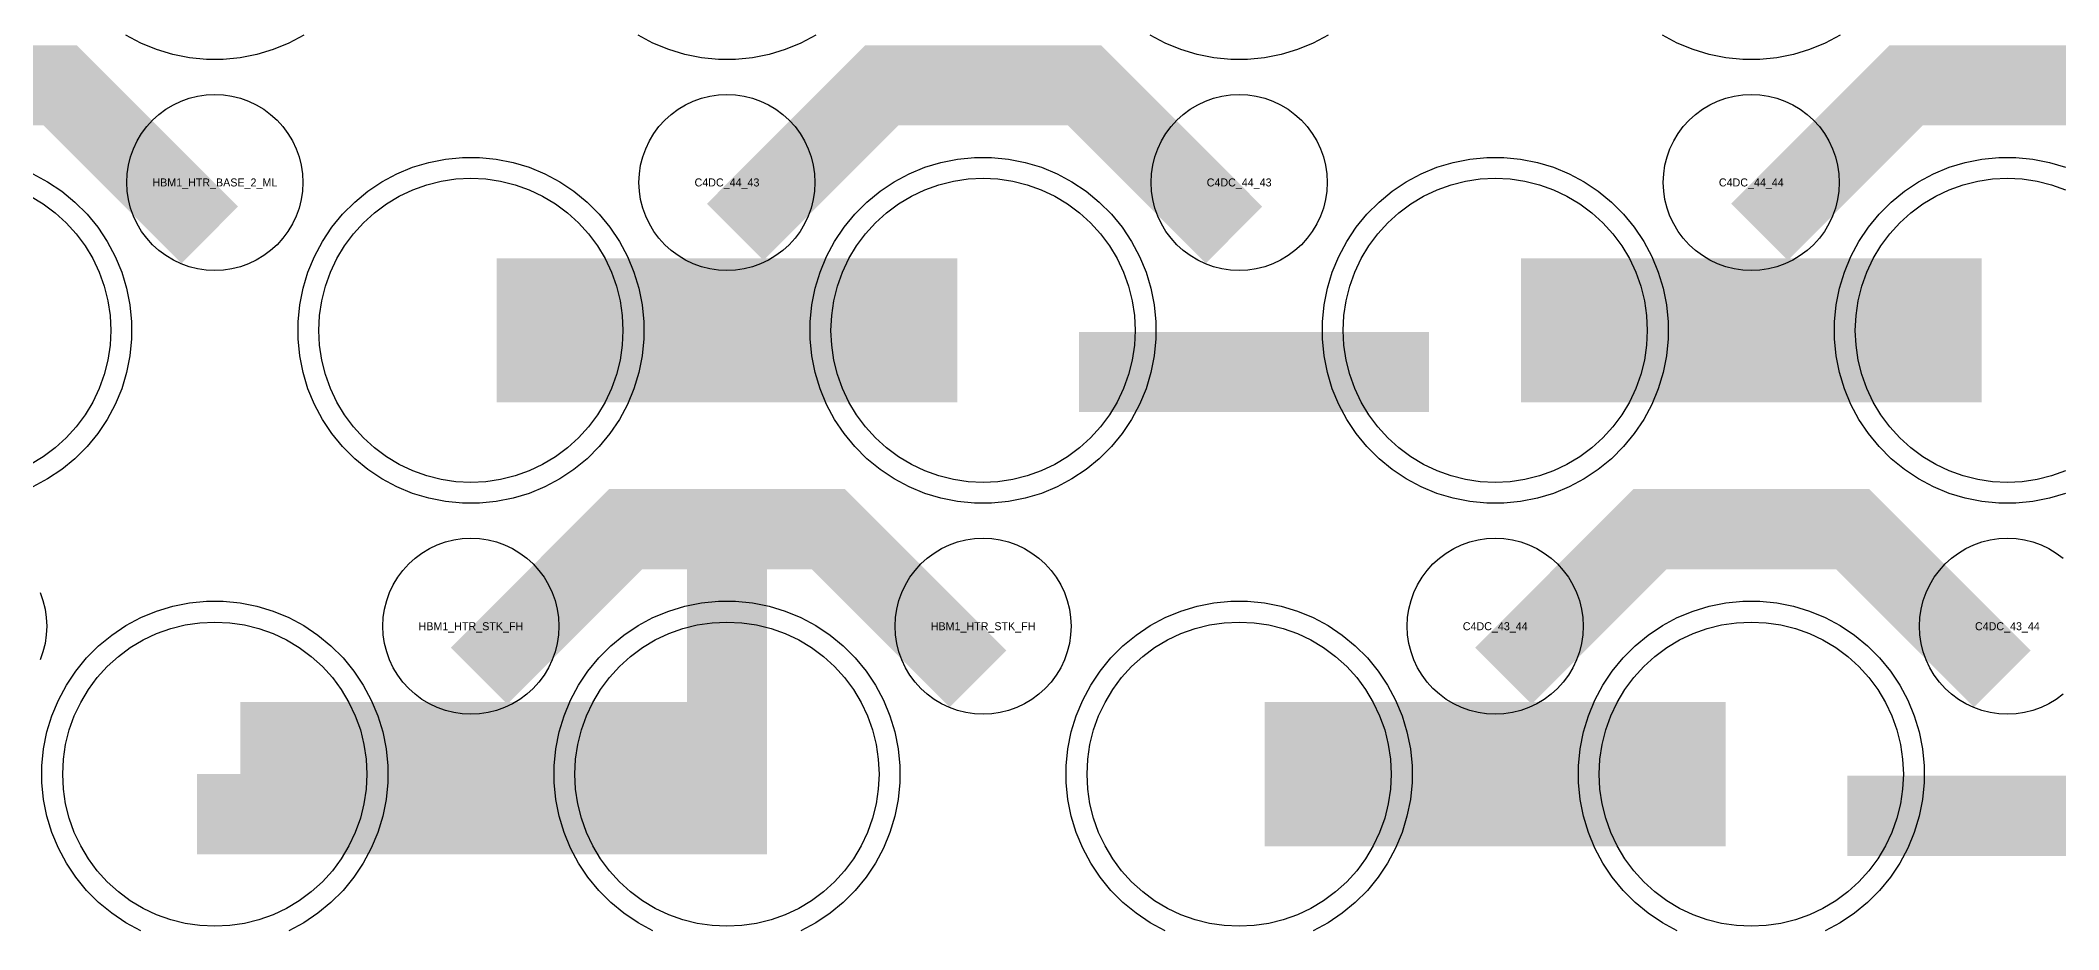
# Model space of a CAD drawing. Extents: x -11880 to 11880, y -14992 to 14992.
# Drawn here: x 1626 to 2256, y -8930 to -8652 of the extents above; entities that cross this region are included whole.
import ezdxf
from ezdxf.enums import TextEntityAlignment as Align

# ---------------------------------------------------------------- set-up
doc = ezdxf.new("R2010")
doc.units = 0
doc.header["$MEASUREMENT"] = 0
for name, color, linetype in [('GDS_775_DT_237', 138, 'CONTINUOUS'), ('RDL1_FS', 34, 'CONTINUOUS'), ('RDL_BS', 160, 'CONTINUOUS')]:
    doc.layers.add(name, color=color, linetype=linetype)

msp = doc.modelspace()

# ---------------------------------------------------------------- linework, layer by layer
at = {"layer": 'RDL1_FS'}
for points in [[(1622.395, -8700.845), (1626.395, -8703.243), (1630.14, -8706.021), (1633.594, -8709.151), (1636.724, -8712.605), (1639.502, -8716.35), (1641.9, -8720.35), (1643.892, -8724.564), (1645.464, -8728.954), (1646.596, -8733.477), (1647.28, -8738.088), (1647.509, -8742.745), (1647.28, -8747.402), (1646.596, -8752.013), (1645.464, -8756.536), (1643.892, -8760.926), (1641.9, -8765.14), (1639.502, -8769.14), (1636.724, -8772.885), (1633.594, -8776.339), (1630.14, -8779.469), (1626.395, -8782.247), (1622.395, -8784.645)], [(2258.181, -8786.637), (2253.791, -8788.209), (2249.268, -8789.341), (2244.657, -8790.025), (2240, -8790.254), (2235.343, -8790.025), (2230.732, -8789.341), (2226.209, -8788.209), (2221.819, -8786.637), (2217.605, -8784.645), (2213.605, -8782.247), (2209.86, -8779.469), (2206.406, -8776.339), (2203.276, -8772.885), (2200.498, -8769.14), (2198.1, -8765.14), (2196.108, -8760.926), (2194.536, -8756.536), (2193.404, -8752.013), (2192.72, -8747.402), (2192.491, -8742.745), (2192.72, -8738.088), (2193.404, -8733.477), (2194.536, -8728.954), (2196.108, -8724.564), (2198.1, -8720.35), (2200.498, -8716.35), (2203.276, -8712.605), (2206.406, -8709.151), (2209.86, -8706.021), (2213.605, -8703.243), (2217.605, -8700.845), (2221.819, -8698.853), (2226.209, -8697.281), (2230.732, -8696.149), (2235.343, -8695.465), (2240, -8695.236), (2244.657, -8695.465), (2249.268, -8696.149), (2253.791, -8697.281), (2258.181, -8698.853)]]:
    msp.add_lwpolyline(points, dxfattribs=at)
for points in [[(1760, -8790.254), (1755.343, -8790.025), (1750.732, -8789.341), (1746.209, -8788.209), (1741.819, -8786.637), (1737.605, -8784.645), (1733.605, -8782.247), (1729.86, -8779.469), (1726.406, -8776.339), (1723.276, -8772.885), (1720.498, -8769.14), (1718.1, -8765.14), (1716.108, -8760.926), (1714.536, -8756.536), (1713.404, -8752.013), (1712.72, -8747.402), (1712.491, -8742.745), (1712.72, -8738.088), (1713.404, -8733.477), (1714.536, -8728.954), (1716.108, -8724.564), (1718.1, -8720.35), (1720.498, -8716.35), (1723.276, -8712.605), (1726.406, -8709.151), (1729.86, -8706.021), (1733.605, -8703.243), (1737.605, -8700.845), (1741.819, -8698.853), (1746.209, -8697.281), (1750.732, -8696.149), (1755.343, -8695.465), (1760, -8695.236), (1764.657, -8695.465), (1769.268, -8696.149), (1773.791, -8697.281), (1778.181, -8698.853), (1782.395, -8700.845), (1786.395, -8703.243), (1790.14, -8706.021), (1793.594, -8709.151), (1796.724, -8712.605), (1799.502, -8716.35), (1801.9, -8720.35), (1803.892, -8724.564), (1805.464, -8728.954), (1806.596, -8733.477), (1807.28, -8738.088), (1807.509, -8742.745), (1807.28, -8747.402), (1806.596, -8752.013), (1805.464, -8756.536), (1803.892, -8760.926), (1801.9, -8765.14), (1799.502, -8769.14), (1796.724, -8772.885), (1793.594, -8776.339), (1790.14, -8779.469), (1786.395, -8782.247), (1782.395, -8784.645), (1778.181, -8786.637), (1773.791, -8788.209), (1769.268, -8789.341), (1764.657, -8790.025)], [(1920, -8790.254), (1915.343, -8790.025), (1910.732, -8789.341), (1906.209, -8788.209), (1901.819, -8786.637), (1897.605, -8784.645), (1893.605, -8782.247), (1889.86, -8779.469), (1886.406, -8776.339), (1883.276, -8772.885), (1880.498, -8769.14), (1878.1, -8765.14), (1876.108, -8760.926), (1874.536, -8756.536), (1873.404, -8752.013), (1872.72, -8747.402), (1872.491, -8742.745), (1872.72, -8738.088), (1873.404, -8733.477), (1874.536, -8728.954), (1876.108, -8724.564), (1878.1, -8720.35), (1880.498, -8716.35), (1883.276, -8712.605), (1886.406, -8709.151), (1889.86, -8706.021), (1893.605, -8703.243), (1897.605, -8700.845), (1901.819, -8698.853), (1906.209, -8697.281), (1910.732, -8696.149), (1915.343, -8695.465), (1920, -8695.236), (1924.657, -8695.465), (1929.268, -8696.149), (1933.791, -8697.281), (1938.181, -8698.853), (1942.395, -8700.845), (1946.395, -8703.243), (1950.14, -8706.021), (1953.594, -8709.151), (1956.724, -8712.605), (1959.502, -8716.35), (1961.9, -8720.35), (1963.892, -8724.564), (1965.464, -8728.954), (1966.596, -8733.477), (1967.28, -8738.088), (1967.509, -8742.745), (1967.28, -8747.402), (1966.596, -8752.013), (1965.464, -8756.536), (1963.892, -8760.926), (1961.9, -8765.14), (1959.502, -8769.14), (1956.724, -8772.885), (1953.594, -8776.339), (1950.14, -8779.469), (1946.395, -8782.247), (1942.395, -8784.645), (1938.181, -8786.637), (1933.791, -8788.209), (1929.268, -8789.341), (1924.657, -8790.025)], [(2080, -8790.254), (2075.343, -8790.025), (2070.732, -8789.341), (2066.209, -8788.209), (2061.819, -8786.637), (2057.605, -8784.645), (2053.605, -8782.247), (2049.86, -8779.469), (2046.406, -8776.339), (2043.276, -8772.885), (2040.498, -8769.14), (2038.1, -8765.14), (2036.108, -8760.926), (2034.536, -8756.536), (2033.404, -8752.013), (2032.72, -8747.402), (2032.491, -8742.745), (2032.72, -8738.088), (2033.404, -8733.477), (2034.536, -8728.954), (2036.108, -8724.564), (2038.1, -8720.35), (2040.498, -8716.35), (2043.276, -8712.605), (2046.406, -8709.151), (2049.86, -8706.021), (2053.605, -8703.243), (2057.605, -8700.845), (2061.819, -8698.853), (2066.209, -8697.281), (2070.732, -8696.149), (2075.343, -8695.465), (2080, -8695.236), (2084.657, -8695.465), (2089.268, -8696.149), (2093.791, -8697.281), (2098.181, -8698.853), (2102.395, -8700.845), (2106.395, -8703.243), (2110.14, -8706.021), (2113.594, -8709.151), (2116.724, -8712.605), (2119.502, -8716.35), (2121.9, -8720.35), (2123.892, -8724.564), (2125.464, -8728.954), (2126.596, -8733.477), (2127.28, -8738.088), (2127.509, -8742.745), (2127.28, -8747.402), (2126.596, -8752.013), (2125.464, -8756.536), (2123.892, -8760.926), (2121.9, -8765.14), (2119.502, -8769.14), (2116.724, -8772.885), (2113.594, -8776.339), (2110.14, -8779.469), (2106.395, -8782.247), (2102.395, -8784.645), (2098.181, -8786.637), (2093.791, -8788.209), (2089.268, -8789.341), (2084.657, -8790.025)], [(1680, -8928.819), (1675.343, -8928.59), (1670.732, -8927.906), (1666.209, -8926.774), (1661.819, -8925.202), (1657.605, -8923.21), (1653.605, -8920.812), (1649.86, -8918.034), (1646.406, -8914.904), (1643.276, -8911.45), (1640.498, -8907.705), (1638.1, -8903.705), (1636.108, -8899.491), (1634.536, -8895.101), (1633.404, -8890.578), (1632.72, -8885.967), (1632.491, -8881.31), (1632.72, -8876.653), (1633.404, -8872.042), (1634.536, -8867.519), (1636.108, -8863.129), (1638.1, -8858.915), (1640.498, -8854.915), (1643.276, -8851.17), (1646.406, -8847.716), (1649.86, -8844.586), (1653.605, -8841.808), (1657.605, -8839.41), (1661.819, -8837.418), (1666.209, -8835.846), (1670.732, -8834.714), (1675.343, -8834.03), (1680, -8833.801), (1684.657, -8834.03), (1689.268, -8834.714), (1693.791, -8835.846), (1698.181, -8837.418), (1702.395, -8839.41), (1706.395, -8841.808), (1710.14, -8844.586), (1713.594, -8847.716), (1716.724, -8851.17), (1719.502, -8854.915), (1721.9, -8858.915), (1723.892, -8863.129), (1725.464, -8867.519), (1726.596, -8872.042), (1727.28, -8876.653), (1727.509, -8881.31), (1727.28, -8885.967), (1726.596, -8890.578), (1725.464, -8895.101), (1723.892, -8899.491), (1721.9, -8903.705), (1719.502, -8907.705), (1716.724, -8911.45), (1713.594, -8914.904), (1710.14, -8918.034), (1706.395, -8920.812), (1702.395, -8923.21), (1698.181, -8925.202), (1693.791, -8926.774), (1689.268, -8927.906), (1684.657, -8928.59)], [(1840, -8928.819), (1835.343, -8928.59), (1830.732, -8927.906), (1826.209, -8926.774), (1821.819, -8925.202), (1817.605, -8923.21), (1813.605, -8920.812), (1809.86, -8918.034), (1806.406, -8914.904), (1803.276, -8911.45), (1800.498, -8907.705), (1798.1, -8903.705), (1796.108, -8899.491), (1794.536, -8895.101), (1793.404, -8890.578), (1792.72, -8885.967), (1792.491, -8881.31), (1792.72, -8876.653), (1793.404, -8872.042), (1794.536, -8867.519), (1796.108, -8863.129), (1798.1, -8858.915), (1800.498, -8854.915), (1803.276, -8851.17), (1806.406, -8847.716), (1809.86, -8844.586), (1813.605, -8841.808), (1817.605, -8839.41), (1821.819, -8837.418), (1826.209, -8835.846), (1830.732, -8834.714), (1835.343, -8834.03), (1840, -8833.801), (1844.657, -8834.03), (1849.268, -8834.714), (1853.791, -8835.846), (1858.181, -8837.418), (1862.395, -8839.41), (1866.395, -8841.808), (1870.14, -8844.586), (1873.594, -8847.716), (1876.724, -8851.17), (1879.502, -8854.915), (1881.9, -8858.915), (1883.892, -8863.129), (1885.464, -8867.519), (1886.596, -8872.042), (1887.28, -8876.653), (1887.509, -8881.31), (1887.28, -8885.967), (1886.596, -8890.578), (1885.464, -8895.101), (1883.892, -8899.491), (1881.9, -8903.705), (1879.502, -8907.705), (1876.724, -8911.45), (1873.594, -8914.904), (1870.14, -8918.034), (1866.395, -8920.812), (1862.395, -8923.21), (1858.181, -8925.202), (1853.791, -8926.774), (1849.268, -8927.906), (1844.657, -8928.59)], [(2000, -8928.819), (1995.343, -8928.59), (1990.732, -8927.906), (1986.209, -8926.774), (1981.819, -8925.202), (1977.605, -8923.21), (1973.605, -8920.812), (1969.86, -8918.034), (1966.406, -8914.904), (1963.276, -8911.45), (1960.498, -8907.705), (1958.1, -8903.705), (1956.108, -8899.491), (1954.536, -8895.101), (1953.404, -8890.578), (1952.72, -8885.967), (1952.491, -8881.31), (1952.72, -8876.653), (1953.404, -8872.042), (1954.536, -8867.519), (1956.108, -8863.129), (1958.1, -8858.915), (1960.498, -8854.915), (1963.276, -8851.17), (1966.406, -8847.716), (1969.86, -8844.586), (1973.605, -8841.808), (1977.605, -8839.41), (1981.819, -8837.418), (1986.209, -8835.846), (1990.732, -8834.714), (1995.343, -8834.03), (2000, -8833.801), (2004.657, -8834.03), (2009.268, -8834.714), (2013.791, -8835.846), (2018.181, -8837.418), (2022.395, -8839.41), (2026.395, -8841.808), (2030.14, -8844.586), (2033.594, -8847.716), (2036.724, -8851.17), (2039.502, -8854.915), (2041.9, -8858.915), (2043.892, -8863.129), (2045.464, -8867.519), (2046.596, -8872.042), (2047.28, -8876.653), (2047.509, -8881.31), (2047.28, -8885.967), (2046.596, -8890.578), (2045.464, -8895.101), (2043.892, -8899.491), (2041.9, -8903.705), (2039.502, -8907.705), (2036.724, -8911.45), (2033.594, -8914.904), (2030.14, -8918.034), (2026.395, -8920.812), (2022.395, -8923.21), (2018.181, -8925.202), (2013.791, -8926.774), (2009.268, -8927.906), (2004.657, -8928.59)], [(2160, -8928.819), (2155.343, -8928.59), (2150.732, -8927.906), (2146.209, -8926.774), (2141.819, -8925.202), (2137.605, -8923.21), (2133.605, -8920.812), (2129.86, -8918.034), (2126.406, -8914.904), (2123.276, -8911.45), (2120.498, -8907.705), (2118.1, -8903.705), (2116.108, -8899.491), (2114.536, -8895.101), (2113.404, -8890.578), (2112.72, -8885.967), (2112.491, -8881.31), (2112.72, -8876.653), (2113.404, -8872.042), (2114.536, -8867.519), (2116.108, -8863.129), (2118.1, -8858.915), (2120.498, -8854.915), (2123.276, -8851.17), (2126.406, -8847.716), (2129.86, -8844.586), (2133.605, -8841.808), (2137.605, -8839.41), (2141.819, -8837.418), (2146.209, -8835.846), (2150.732, -8834.714), (2155.343, -8834.03), (2160, -8833.801), (2164.657, -8834.03), (2169.268, -8834.714), (2173.791, -8835.846), (2178.181, -8837.418), (2182.395, -8839.41), (2186.395, -8841.808), (2190.14, -8844.586), (2193.594, -8847.716), (2196.724, -8851.17), (2199.502, -8854.915), (2201.9, -8858.915), (2203.892, -8863.129), (2205.464, -8867.519), (2206.596, -8872.042), (2207.28, -8876.653), (2207.509, -8881.31), (2207.28, -8885.967), (2206.596, -8890.578), (2205.464, -8895.101), (2203.892, -8899.491), (2201.9, -8903.705), (2199.502, -8907.705), (2196.724, -8911.45), (2193.594, -8914.904), (2190.14, -8918.034), (2186.395, -8920.812), (2182.395, -8923.21), (2178.181, -8925.202), (2173.791, -8926.774), (2169.268, -8927.906), (2164.657, -8928.59)]]:
    msp.add_lwpolyline(points, close=True, dxfattribs=at)
for points in [[(1768.002, -8742.745, 45, 45, 0), (1840.002, -8742.745, 45, 45, 0)], [(1840.002, -8742.745, 45, 45, 0), (1912.002, -8742.745, 45, 45, 0)], [(2088.002, -8742.745, 45, 45, 0), (2160.002, -8742.745, 45, 45, 0)], [(2160.002, -8742.745, 45, 45, 0), (2232.002, -8742.745, 45, 45, 0)], [(1688.002, -8881.31, 45, 45, 0), (1760.002, -8881.31, 45, 45, 0)], [(1760.002, -8881.31, 45, 45, 0), (1832.002, -8881.31, 45, 45, 0)], [(2008.002, -8881.31, 45, 45, 0), (2080.002, -8881.31, 45, 45, 0)], [(2080.002, -8881.31, 45, 45, 0), (2152.002, -8881.31, 45, 45, 0)]]:
    msp.add_lwpolyline(points, format="xyseb", dxfattribs=at)
at = {"layer": 'RDL_BS'}
for points in [[(1707.777, -8650.563), (1703.115, -8653.055), (1698.205, -8655.086), (1693.165, -8656.617), (1687.938, -8657.663), (1682.644, -8658.18), (1677.356, -8658.18), (1672.062, -8657.663), (1666.835, -8656.617), (1661.795, -8655.086), (1656.885, -8653.055), (1652.223, -8650.563)], [(1867.777, -8650.563), (1863.115, -8653.055), (1858.205, -8655.086), (1853.165, -8656.617), (1847.938, -8657.663), (1842.644, -8658.18), (1837.356, -8658.18), (1832.062, -8657.663), (1826.835, -8656.617), (1821.795, -8655.086), (1816.885, -8653.055), (1812.223, -8650.563)], [(2027.777, -8650.563), (2023.115, -8653.055), (2018.205, -8655.086), (2013.165, -8656.617), (2007.938, -8657.663), (2002.644, -8658.18), (1997.356, -8658.18), (1992.062, -8657.663), (1986.835, -8656.617), (1981.795, -8655.086), (1976.885, -8653.055), (1972.223, -8650.563)], [(2187.777, -8650.563), (2183.115, -8653.055), (2178.205, -8655.086), (2173.165, -8656.617), (2167.938, -8657.663), (2162.644, -8658.18), (2157.356, -8658.18), (2152.062, -8657.663), (2146.835, -8656.617), (2141.795, -8655.086), (2136.885, -8653.055), (2132.223, -8650.563)], [(1623.115, -8693.87), (1627.777, -8696.362), (1632.191, -8699.309), (1636.292, -8702.671), (1640.074, -8706.453), (1643.436, -8710.554), (1646.383, -8714.968), (1648.875, -8719.63), (1650.906, -8724.54), (1652.437, -8729.58), (1653.483, -8734.807), (1654, -8740.101), (1654, -8745.389), (1653.483, -8750.683), (1652.437, -8755.91), (1650.906, -8760.95), (1648.875, -8765.86), (1646.383, -8770.522), (1643.436, -8774.936), (1640.074, -8779.037), (1636.292, -8782.819), (1632.191, -8786.181), (1627.777, -8789.128), (1623.115, -8791.62)], [(2258.205, -8793.651), (2253.165, -8795.182), (2247.938, -8796.228), (2242.644, -8796.745), (2237.356, -8796.745), (2232.062, -8796.228), (2226.835, -8795.182), (2221.795, -8793.651), (2216.885, -8791.62), (2212.223, -8789.128), (2207.809, -8786.181), (2203.708, -8782.819), (2199.926, -8779.037), (2196.564, -8774.936), (2193.617, -8770.522), (2191.125, -8765.86), (2189.094, -8760.95), (2187.563, -8755.91), (2186.517, -8750.683), (2186, -8745.389), (2186, -8740.101), (2186.517, -8734.807), (2187.563, -8729.58), (2189.094, -8724.54), (2191.125, -8719.63), (2193.617, -8714.968), (2196.564, -8710.554), (2199.926, -8706.453), (2203.708, -8702.671), (2207.809, -8699.309), (2212.223, -8696.362), (2216.885, -8693.87), (2221.795, -8691.839), (2226.835, -8690.308), (2232.062, -8689.262), (2237.356, -8688.745), (2242.644, -8688.745), (2247.938, -8689.262), (2253.165, -8690.308), (2258.205, -8691.839)], [(2257.443, -8856.376), (2255.28, -8857.979), (2252.956, -8859.372), (2250.519, -8860.524), (2247.984, -8861.431), (2245.365, -8862.088), (2242.693, -8862.484), (2240, -8862.616), (2237.307, -8862.484), (2234.635, -8862.088), (2232.016, -8861.431), (2229.481, -8860.524), (2227.044, -8859.372), (2224.72, -8857.979), (2222.557, -8856.376), (2220.558, -8854.564), (2218.746, -8852.565), (2217.143, -8850.402), (2215.75, -8848.078), (2214.598, -8845.641), (2213.691, -8843.106), (2213.034, -8840.487), (2212.638, -8837.815), (2212.506, -8835.122), (2212.638, -8832.429), (2213.034, -8829.757), (2213.691, -8827.138), (2214.598, -8824.603), (2215.75, -8822.166), (2217.143, -8819.842), (2218.746, -8817.679), (2220.558, -8815.68), (2222.557, -8813.868), (2224.72, -8812.265), (2227.044, -8810.872), (2229.481, -8809.72), (2232.016, -8808.813), (2234.635, -8808.156), (2237.307, -8807.76), (2240, -8807.628), (2242.693, -8807.76), (2245.365, -8808.156), (2247.984, -8808.813), (2250.519, -8809.72), (2252.956, -8810.872), (2255.28, -8812.265), (2257.443, -8813.868)], [(1625.402, -8824.603), (1626.309, -8827.138), (1626.966, -8829.757), (1627.362, -8832.429), (1627.494, -8835.122), (1627.362, -8837.815), (1626.966, -8840.487), (1626.309, -8843.106), (1625.402, -8845.641)], [(1656.885, -8930.185), (1652.223, -8927.693), (1647.809, -8924.746), (1643.708, -8921.384), (1639.926, -8917.602), (1636.564, -8913.501), (1633.617, -8909.087), (1631.125, -8904.425), (1629.094, -8899.515), (1627.563, -8894.475), (1626.517, -8889.248), (1626, -8883.954), (1626, -8878.666), (1626.517, -8873.372), (1627.563, -8868.145), (1629.094, -8863.105), (1631.125, -8858.195), (1633.617, -8853.533), (1636.564, -8849.119), (1639.926, -8845.018), (1643.708, -8841.236), (1647.809, -8837.874), (1652.223, -8834.927), (1656.885, -8832.435), (1661.795, -8830.404), (1666.835, -8828.873), (1672.062, -8827.827), (1677.356, -8827.31), (1682.644, -8827.31), (1687.938, -8827.827), (1693.165, -8828.873), (1698.205, -8830.404), (1703.115, -8832.435), (1707.777, -8834.927), (1712.191, -8837.874), (1716.292, -8841.236), (1720.074, -8845.018), (1723.436, -8849.119), (1726.383, -8853.533), (1728.875, -8858.195), (1730.906, -8863.105), (1732.437, -8868.145), (1733.483, -8873.372), (1734, -8878.666), (1734, -8883.954), (1733.483, -8889.248), (1732.437, -8894.475), (1730.906, -8899.515), (1728.875, -8904.425), (1726.383, -8909.087), (1723.436, -8913.501), (1720.074, -8917.602), (1716.292, -8921.384), (1712.191, -8924.746), (1707.777, -8927.693), (1703.115, -8930.185)], [(1816.885, -8930.185), (1812.223, -8927.693), (1807.809, -8924.746), (1803.708, -8921.384), (1799.926, -8917.602), (1796.564, -8913.501), (1793.617, -8909.087), (1791.125, -8904.425), (1789.094, -8899.515), (1787.563, -8894.475), (1786.517, -8889.248), (1786, -8883.954), (1786, -8878.666), (1786.517, -8873.372), (1787.563, -8868.145), (1789.094, -8863.105), (1791.125, -8858.195), (1793.617, -8853.533), (1796.564, -8849.119), (1799.926, -8845.018), (1803.708, -8841.236), (1807.809, -8837.874), (1812.223, -8834.927), (1816.885, -8832.435), (1821.795, -8830.404), (1826.835, -8828.873), (1832.062, -8827.827), (1837.356, -8827.31), (1842.644, -8827.31), (1847.938, -8827.827), (1853.165, -8828.873), (1858.205, -8830.404), (1863.115, -8832.435), (1867.777, -8834.927), (1872.191, -8837.874), (1876.292, -8841.236), (1880.074, -8845.018), (1883.436, -8849.119), (1886.383, -8853.533), (1888.875, -8858.195), (1890.906, -8863.105), (1892.437, -8868.145), (1893.483, -8873.372), (1894, -8878.666), (1894, -8883.954), (1893.483, -8889.248), (1892.437, -8894.475), (1890.906, -8899.515), (1888.875, -8904.425), (1886.383, -8909.087), (1883.436, -8913.501), (1880.074, -8917.602), (1876.292, -8921.384), (1872.191, -8924.746), (1867.777, -8927.693), (1863.115, -8930.185)], [(1976.885, -8930.185), (1972.223, -8927.693), (1967.809, -8924.746), (1963.708, -8921.384), (1959.926, -8917.602), (1956.564, -8913.501), (1953.617, -8909.087), (1951.125, -8904.425), (1949.094, -8899.515), (1947.563, -8894.475), (1946.517, -8889.248), (1946, -8883.954), (1946, -8878.666), (1946.517, -8873.372), (1947.563, -8868.145), (1949.094, -8863.105), (1951.125, -8858.195), (1953.617, -8853.533), (1956.564, -8849.119), (1959.926, -8845.018), (1963.708, -8841.236), (1967.809, -8837.874), (1972.223, -8834.927), (1976.885, -8832.435), (1981.795, -8830.404), (1986.835, -8828.873), (1992.062, -8827.827), (1997.356, -8827.31), (2002.644, -8827.31), (2007.938, -8827.827), (2013.165, -8828.873), (2018.205, -8830.404), (2023.115, -8832.435), (2027.777, -8834.927), (2032.191, -8837.874), (2036.292, -8841.236), (2040.074, -8845.018), (2043.436, -8849.119), (2046.383, -8853.533), (2048.875, -8858.195), (2050.906, -8863.105), (2052.437, -8868.145), (2053.483, -8873.372), (2054, -8878.666), (2054, -8883.954), (2053.483, -8889.248), (2052.437, -8894.475), (2050.906, -8899.515), (2048.875, -8904.425), (2046.383, -8909.087), (2043.436, -8913.501), (2040.074, -8917.602), (2036.292, -8921.384), (2032.191, -8924.746), (2027.777, -8927.693), (2023.115, -8930.185)], [(2136.885, -8930.185), (2132.223, -8927.693), (2127.809, -8924.746), (2123.708, -8921.384), (2119.926, -8917.602), (2116.564, -8913.501), (2113.617, -8909.087), (2111.125, -8904.425), (2109.094, -8899.515), (2107.563, -8894.475), (2106.517, -8889.248), (2106, -8883.954), (2106, -8878.666), (2106.517, -8873.372), (2107.563, -8868.145), (2109.094, -8863.105), (2111.125, -8858.195), (2113.617, -8853.533), (2116.564, -8849.119), (2119.926, -8845.018), (2123.708, -8841.236), (2127.809, -8837.874), (2132.223, -8834.927), (2136.885, -8832.435), (2141.795, -8830.404), (2146.835, -8828.873), (2152.062, -8827.827), (2157.356, -8827.31), (2162.644, -8827.31), (2167.938, -8827.827), (2173.165, -8828.873), (2178.205, -8830.404), (2183.115, -8832.435), (2187.777, -8834.927), (2192.191, -8837.874), (2196.292, -8841.236), (2200.074, -8845.018), (2203.436, -8849.119), (2206.383, -8853.533), (2208.875, -8858.195), (2210.906, -8863.105), (2212.437, -8868.145), (2213.483, -8873.372), (2214, -8878.666), (2214, -8883.954), (2213.483, -8889.248), (2212.437, -8894.475), (2210.906, -8899.515), (2208.875, -8904.425), (2206.383, -8909.087), (2203.436, -8913.501), (2200.074, -8917.602), (2196.292, -8921.384), (2192.191, -8924.746), (2187.777, -8927.693), (2183.115, -8930.185)]]:
    msp.add_lwpolyline(points, dxfattribs=at)
for points in [[(1678.401, -8712.958, 25, 25, 0), (1631.687, -8666.244, 25, 25, 0), (1601.929, -8666.244, 25, 25, 0)], [(1842.562, -8712.059, 25, 25, 0), (1888.377, -8666.244, 25, 25, 0), (1921.93, -8666.244, 25, 25, 0)], [(1998.401, -8712.958, 25, 25, 0), (1951.687, -8666.244, 25, 25, 0), (1921.929, -8666.244, 25, 25, 0)], [(2162.562, -8712.059, 25, 25, 0), (2208.377, -8666.244, 25, 25, 0), (2241.93, -8666.244, 25, 25, 0)], [(2318.401, -8712.958, 25, 25, 0), (2271.687, -8666.244, 25, 25, 0), (2241.929, -8666.244, 25, 25, 0)], [(1950.016, -8755.758, 25, 25, 0), (2059.281, -8755.758, 25, 25, 0)], [(1840, -8906.31, 25, 25, 0), (1840, -8792.309, 25, 25, 0)], [(1762.562, -8850.624, 25, 25, 0), (1808.377, -8804.809, 25, 25, 0), (1841.93, -8804.809, 25, 25, 0)], [(1918.401, -8851.523, 25, 25, 0), (1871.687, -8804.809, 25, 25, 0), (1841.929, -8804.809, 25, 25, 0)], [(2082.562, -8850.624, 25, 25, 0), (2128.377, -8804.809, 25, 25, 0), (2161.93, -8804.809, 25, 25, 0)], [(2238.401, -8851.523, 25, 25, 0), (2191.687, -8804.809, 25, 25, 0), (2161.929, -8804.809, 25, 25, 0)], [(1674.397, -8893.81, 25, 25, 0), (1852.5, -8893.81, 25, 25, 0)], [(2190.016, -8894.323, 25, 25, 0), (2299.281, -8894.323, 25, 25, 0)]]:
    msp.add_lwpolyline(points, format="xyseb", dxfattribs=at)
for points in [[(1680, -8724.051), (1677.307, -8723.919), (1674.635, -8723.523), (1672.016, -8722.866), (1669.481, -8721.959), (1667.044, -8720.807), (1664.72, -8719.414), (1662.557, -8717.811), (1660.558, -8715.999), (1658.746, -8714), (1657.143, -8711.837), (1655.75, -8709.513), (1654.598, -8707.076), (1653.691, -8704.541), (1653.034, -8701.922), (1652.638, -8699.25), (1652.506, -8696.557), (1652.638, -8693.864), (1653.034, -8691.192), (1653.691, -8688.573), (1654.598, -8686.038), (1655.75, -8683.601), (1657.143, -8681.277), (1658.746, -8679.114), (1660.558, -8677.115), (1662.557, -8675.303), (1664.72, -8673.7), (1667.044, -8672.307), (1669.481, -8671.155), (1672.016, -8670.248), (1674.635, -8669.591), (1677.307, -8669.195), (1680, -8669.063), (1682.693, -8669.195), (1685.365, -8669.591), (1687.984, -8670.248), (1690.519, -8671.155), (1692.956, -8672.307), (1695.28, -8673.7), (1697.443, -8675.303), (1699.442, -8677.115), (1701.254, -8679.114), (1702.857, -8681.277), (1704.25, -8683.601), (1705.402, -8686.038), (1706.309, -8688.573), (1706.966, -8691.192), (1707.362, -8693.864), (1707.494, -8696.557), (1707.362, -8699.25), (1706.966, -8701.922), (1706.309, -8704.541), (1705.402, -8707.076), (1704.25, -8709.513), (1702.857, -8711.837), (1701.254, -8714), (1699.442, -8715.999), (1697.443, -8717.811), (1695.28, -8719.414), (1692.956, -8720.807), (1690.519, -8721.959), (1687.984, -8722.866), (1685.365, -8723.523), (1682.693, -8723.919)], [(1840, -8724.051), (1837.307, -8723.919), (1834.635, -8723.523), (1832.016, -8722.866), (1829.481, -8721.959), (1827.044, -8720.807), (1824.72, -8719.414), (1822.557, -8717.811), (1820.558, -8715.999), (1818.746, -8714), (1817.143, -8711.837), (1815.75, -8709.513), (1814.598, -8707.076), (1813.691, -8704.541), (1813.034, -8701.922), (1812.638, -8699.25), (1812.506, -8696.557), (1812.638, -8693.864), (1813.034, -8691.192), (1813.691, -8688.573), (1814.598, -8686.038), (1815.75, -8683.601), (1817.143, -8681.277), (1818.746, -8679.114), (1820.558, -8677.115), (1822.557, -8675.303), (1824.72, -8673.7), (1827.044, -8672.307), (1829.481, -8671.155), (1832.016, -8670.248), (1834.635, -8669.591), (1837.307, -8669.195), (1840, -8669.063), (1842.693, -8669.195), (1845.365, -8669.591), (1847.984, -8670.248), (1850.519, -8671.155), (1852.956, -8672.307), (1855.28, -8673.7), (1857.443, -8675.303), (1859.442, -8677.115), (1861.254, -8679.114), (1862.857, -8681.277), (1864.25, -8683.601), (1865.402, -8686.038), (1866.309, -8688.573), (1866.966, -8691.192), (1867.362, -8693.864), (1867.494, -8696.557), (1867.362, -8699.25), (1866.966, -8701.922), (1866.309, -8704.541), (1865.402, -8707.076), (1864.25, -8709.513), (1862.857, -8711.837), (1861.254, -8714), (1859.442, -8715.999), (1857.443, -8717.811), (1855.28, -8719.414), (1852.956, -8720.807), (1850.519, -8721.959), (1847.984, -8722.866), (1845.365, -8723.523), (1842.693, -8723.919)], [(2000, -8724.051), (1997.307, -8723.919), (1994.635, -8723.523), (1992.016, -8722.866), (1989.481, -8721.959), (1987.044, -8720.807), (1984.72, -8719.414), (1982.557, -8717.811), (1980.558, -8715.999), (1978.746, -8714), (1977.143, -8711.837), (1975.75, -8709.513), (1974.598, -8707.076), (1973.691, -8704.541), (1973.034, -8701.922), (1972.638, -8699.25), (1972.506, -8696.557), (1972.638, -8693.864), (1973.034, -8691.192), (1973.691, -8688.573), (1974.598, -8686.038), (1975.75, -8683.601), (1977.143, -8681.277), (1978.746, -8679.114), (1980.558, -8677.115), (1982.557, -8675.303), (1984.72, -8673.7), (1987.044, -8672.307), (1989.481, -8671.155), (1992.016, -8670.248), (1994.635, -8669.591), (1997.307, -8669.195), (2000, -8669.063), (2002.693, -8669.195), (2005.365, -8669.591), (2007.984, -8670.248), (2010.519, -8671.155), (2012.956, -8672.307), (2015.28, -8673.7), (2017.443, -8675.303), (2019.442, -8677.115), (2021.254, -8679.114), (2022.857, -8681.277), (2024.25, -8683.601), (2025.402, -8686.038), (2026.309, -8688.573), (2026.966, -8691.192), (2027.362, -8693.864), (2027.494, -8696.557), (2027.362, -8699.25), (2026.966, -8701.922), (2026.309, -8704.541), (2025.402, -8707.076), (2024.25, -8709.513), (2022.857, -8711.837), (2021.254, -8714), (2019.442, -8715.999), (2017.443, -8717.811), (2015.28, -8719.414), (2012.956, -8720.807), (2010.519, -8721.959), (2007.984, -8722.866), (2005.365, -8723.523), (2002.693, -8723.919)], [(2160, -8724.051), (2157.307, -8723.919), (2154.635, -8723.523), (2152.016, -8722.866), (2149.481, -8721.959), (2147.044, -8720.807), (2144.72, -8719.414), (2142.557, -8717.811), (2140.558, -8715.999), (2138.746, -8714), (2137.143, -8711.837), (2135.75, -8709.513), (2134.598, -8707.076), (2133.691, -8704.541), (2133.034, -8701.922), (2132.638, -8699.25), (2132.506, -8696.557), (2132.638, -8693.864), (2133.034, -8691.192), (2133.691, -8688.573), (2134.598, -8686.038), (2135.75, -8683.601), (2137.143, -8681.277), (2138.746, -8679.114), (2140.558, -8677.115), (2142.557, -8675.303), (2144.72, -8673.7), (2147.044, -8672.307), (2149.481, -8671.155), (2152.016, -8670.248), (2154.635, -8669.591), (2157.307, -8669.195), (2160, -8669.063), (2162.693, -8669.195), (2165.365, -8669.591), (2167.984, -8670.248), (2170.519, -8671.155), (2172.956, -8672.307), (2175.28, -8673.7), (2177.443, -8675.303), (2179.442, -8677.115), (2181.254, -8679.114), (2182.857, -8681.277), (2184.25, -8683.601), (2185.402, -8686.038), (2186.309, -8688.573), (2186.966, -8691.192), (2187.362, -8693.864), (2187.494, -8696.557), (2187.362, -8699.25), (2186.966, -8701.922), (2186.309, -8704.541), (2185.402, -8707.076), (2184.25, -8709.513), (2182.857, -8711.837), (2181.254, -8714), (2179.442, -8715.999), (2177.443, -8717.811), (2175.28, -8719.414), (2172.956, -8720.807), (2170.519, -8721.959), (2167.984, -8722.866), (2165.365, -8723.523), (2162.693, -8723.919)], [(1757.356, -8796.745), (1752.062, -8796.228), (1746.835, -8795.182), (1741.795, -8793.651), (1736.885, -8791.62), (1732.223, -8789.128), (1727.809, -8786.181), (1723.708, -8782.819), (1719.926, -8779.037), (1716.564, -8774.936), (1713.617, -8770.522), (1711.125, -8765.86), (1709.094, -8760.95), (1707.563, -8755.91), (1706.517, -8750.683), (1706, -8745.389), (1706, -8740.101), (1706.517, -8734.807), (1707.563, -8729.58), (1709.094, -8724.54), (1711.125, -8719.63), (1713.617, -8714.968), (1716.564, -8710.554), (1719.926, -8706.453), (1723.708, -8702.671), (1727.809, -8699.309), (1732.223, -8696.362), (1736.885, -8693.87), (1741.795, -8691.839), (1746.835, -8690.308), (1752.062, -8689.262), (1757.356, -8688.745), (1762.644, -8688.745), (1767.938, -8689.262), (1773.165, -8690.308), (1778.205, -8691.839), (1783.115, -8693.87), (1787.777, -8696.362), (1792.191, -8699.309), (1796.292, -8702.671), (1800.074, -8706.453), (1803.436, -8710.554), (1806.383, -8714.968), (1808.875, -8719.63), (1810.906, -8724.54), (1812.437, -8729.58), (1813.483, -8734.807), (1814, -8740.101), (1814, -8745.389), (1813.483, -8750.683), (1812.437, -8755.91), (1810.906, -8760.95), (1808.875, -8765.86), (1806.383, -8770.522), (1803.436, -8774.936), (1800.074, -8779.037), (1796.292, -8782.819), (1792.191, -8786.181), (1787.777, -8789.128), (1783.115, -8791.62), (1778.205, -8793.651), (1773.165, -8795.182), (1767.938, -8796.228), (1762.644, -8796.745)], [(1917.356, -8796.745), (1912.062, -8796.228), (1906.835, -8795.182), (1901.795, -8793.651), (1896.885, -8791.62), (1892.223, -8789.128), (1887.809, -8786.181), (1883.708, -8782.819), (1879.926, -8779.037), (1876.564, -8774.936), (1873.617, -8770.522), (1871.125, -8765.86), (1869.094, -8760.95), (1867.563, -8755.91), (1866.517, -8750.683), (1866, -8745.389), (1866, -8740.101), (1866.517, -8734.807), (1867.563, -8729.58), (1869.094, -8724.54), (1871.125, -8719.63), (1873.617, -8714.968), (1876.564, -8710.554), (1879.926, -8706.453), (1883.708, -8702.671), (1887.809, -8699.309), (1892.223, -8696.362), (1896.885, -8693.87), (1901.795, -8691.839), (1906.835, -8690.308), (1912.062, -8689.262), (1917.356, -8688.745), (1922.644, -8688.745), (1927.938, -8689.262), (1933.165, -8690.308), (1938.205, -8691.839), (1943.115, -8693.87), (1947.777, -8696.362), (1952.191, -8699.309), (1956.292, -8702.671), (1960.074, -8706.453), (1963.436, -8710.554), (1966.383, -8714.968), (1968.875, -8719.63), (1970.906, -8724.54), (1972.437, -8729.58), (1973.483, -8734.807), (1974, -8740.101), (1974, -8745.389), (1973.483, -8750.683), (1972.437, -8755.91), (1970.906, -8760.95), (1968.875, -8765.86), (1966.383, -8770.522), (1963.436, -8774.936), (1960.074, -8779.037), (1956.292, -8782.819), (1952.191, -8786.181), (1947.777, -8789.128), (1943.115, -8791.62), (1938.205, -8793.651), (1933.165, -8795.182), (1927.938, -8796.228), (1922.644, -8796.745)], [(2077.356, -8796.745), (2072.062, -8796.228), (2066.835, -8795.182), (2061.795, -8793.651), (2056.885, -8791.62), (2052.223, -8789.128), (2047.809, -8786.181), (2043.708, -8782.819), (2039.926, -8779.037), (2036.564, -8774.936), (2033.617, -8770.522), (2031.125, -8765.86), (2029.094, -8760.95), (2027.563, -8755.91), (2026.517, -8750.683), (2026, -8745.389), (2026, -8740.101), (2026.517, -8734.807), (2027.563, -8729.58), (2029.094, -8724.54), (2031.125, -8719.63), (2033.617, -8714.968), (2036.564, -8710.554), (2039.926, -8706.453), (2043.708, -8702.671), (2047.809, -8699.309), (2052.223, -8696.362), (2056.885, -8693.87), (2061.795, -8691.839), (2066.835, -8690.308), (2072.062, -8689.262), (2077.356, -8688.745), (2082.644, -8688.745), (2087.938, -8689.262), (2093.165, -8690.308), (2098.205, -8691.839), (2103.115, -8693.87), (2107.777, -8696.362), (2112.191, -8699.309), (2116.292, -8702.671), (2120.074, -8706.453), (2123.436, -8710.554), (2126.383, -8714.968), (2128.875, -8719.63), (2130.906, -8724.54), (2132.437, -8729.58), (2133.483, -8734.807), (2134, -8740.101), (2134, -8745.389), (2133.483, -8750.683), (2132.437, -8755.91), (2130.906, -8760.95), (2128.875, -8765.86), (2126.383, -8770.522), (2123.436, -8774.936), (2120.074, -8779.037), (2116.292, -8782.819), (2112.191, -8786.181), (2107.777, -8789.128), (2103.115, -8791.62), (2098.205, -8793.651), (2093.165, -8795.182), (2087.938, -8796.228), (2082.644, -8796.745)], [(1760, -8862.616), (1757.307, -8862.484), (1754.635, -8862.088), (1752.016, -8861.431), (1749.481, -8860.524), (1747.044, -8859.372), (1744.72, -8857.979), (1742.557, -8856.376), (1740.558, -8854.564), (1738.746, -8852.565), (1737.143, -8850.402), (1735.75, -8848.078), (1734.598, -8845.641), (1733.691, -8843.106), (1733.034, -8840.487), (1732.638, -8837.815), (1732.506, -8835.122), (1732.638, -8832.429), (1733.034, -8829.757), (1733.691, -8827.138), (1734.598, -8824.603), (1735.75, -8822.166), (1737.143, -8819.842), (1738.746, -8817.679), (1740.558, -8815.68), (1742.557, -8813.868), (1744.72, -8812.265), (1747.044, -8810.872), (1749.481, -8809.72), (1752.016, -8808.813), (1754.635, -8808.156), (1757.307, -8807.76), (1760, -8807.628), (1762.693, -8807.76), (1765.365, -8808.156), (1767.984, -8808.813), (1770.519, -8809.72), (1772.956, -8810.872), (1775.28, -8812.265), (1777.443, -8813.868), (1779.442, -8815.68), (1781.254, -8817.679), (1782.857, -8819.842), (1784.25, -8822.166), (1785.402, -8824.603), (1786.309, -8827.138), (1786.966, -8829.757), (1787.362, -8832.429), (1787.494, -8835.122), (1787.362, -8837.815), (1786.966, -8840.487), (1786.309, -8843.106), (1785.402, -8845.641), (1784.25, -8848.078), (1782.857, -8850.402), (1781.254, -8852.565), (1779.442, -8854.564), (1777.443, -8856.376), (1775.28, -8857.979), (1772.956, -8859.372), (1770.519, -8860.524), (1767.984, -8861.431), (1765.365, -8862.088), (1762.693, -8862.484)], [(1920, -8862.616), (1917.307, -8862.484), (1914.635, -8862.088), (1912.016, -8861.431), (1909.481, -8860.524), (1907.044, -8859.372), (1904.72, -8857.979), (1902.557, -8856.376), (1900.558, -8854.564), (1898.746, -8852.565), (1897.143, -8850.402), (1895.75, -8848.078), (1894.598, -8845.641), (1893.691, -8843.106), (1893.034, -8840.487), (1892.638, -8837.815), (1892.506, -8835.122), (1892.638, -8832.429), (1893.034, -8829.757), (1893.691, -8827.138), (1894.598, -8824.603), (1895.75, -8822.166), (1897.143, -8819.842), (1898.746, -8817.679), (1900.558, -8815.68), (1902.557, -8813.868), (1904.72, -8812.265), (1907.044, -8810.872), (1909.481, -8809.72), (1912.016, -8808.813), (1914.635, -8808.156), (1917.307, -8807.76), (1920, -8807.628), (1922.693, -8807.76), (1925.365, -8808.156), (1927.984, -8808.813), (1930.519, -8809.72), (1932.956, -8810.872), (1935.28, -8812.265), (1937.443, -8813.868), (1939.442, -8815.68), (1941.254, -8817.679), (1942.857, -8819.842), (1944.25, -8822.166), (1945.402, -8824.603), (1946.309, -8827.138), (1946.966, -8829.757), (1947.362, -8832.429), (1947.494, -8835.122), (1947.362, -8837.815), (1946.966, -8840.487), (1946.309, -8843.106), (1945.402, -8845.641), (1944.25, -8848.078), (1942.857, -8850.402), (1941.254, -8852.565), (1939.442, -8854.564), (1937.443, -8856.376), (1935.28, -8857.979), (1932.956, -8859.372), (1930.519, -8860.524), (1927.984, -8861.431), (1925.365, -8862.088), (1922.693, -8862.484)], [(2080, -8862.616), (2077.307, -8862.484), (2074.635, -8862.088), (2072.016, -8861.431), (2069.481, -8860.524), (2067.044, -8859.372), (2064.72, -8857.979), (2062.557, -8856.376), (2060.558, -8854.564), (2058.746, -8852.565), (2057.143, -8850.402), (2055.75, -8848.078), (2054.598, -8845.641), (2053.691, -8843.106), (2053.034, -8840.487), (2052.638, -8837.815), (2052.506, -8835.122), (2052.638, -8832.429), (2053.034, -8829.757), (2053.691, -8827.138), (2054.598, -8824.603), (2055.75, -8822.166), (2057.143, -8819.842), (2058.746, -8817.679), (2060.558, -8815.68), (2062.557, -8813.868), (2064.72, -8812.265), (2067.044, -8810.872), (2069.481, -8809.72), (2072.016, -8808.813), (2074.635, -8808.156), (2077.307, -8807.76), (2080, -8807.628), (2082.693, -8807.76), (2085.365, -8808.156), (2087.984, -8808.813), (2090.519, -8809.72), (2092.956, -8810.872), (2095.28, -8812.265), (2097.443, -8813.868), (2099.442, -8815.68), (2101.254, -8817.679), (2102.857, -8819.842), (2104.25, -8822.166), (2105.402, -8824.603), (2106.309, -8827.138), (2106.966, -8829.757), (2107.362, -8832.429), (2107.494, -8835.122), (2107.362, -8837.815), (2106.966, -8840.487), (2106.309, -8843.106), (2105.402, -8845.641), (2104.25, -8848.078), (2102.857, -8850.402), (2101.254, -8852.565), (2099.442, -8854.564), (2097.443, -8856.376), (2095.28, -8857.979), (2092.956, -8859.372), (2090.519, -8860.524), (2087.984, -8861.431), (2085.365, -8862.088), (2082.693, -8862.484)]]:
    msp.add_lwpolyline(points, close=True, dxfattribs=at)

# ---------------------------------------------------------------- texts
at = {"layer": 'GDS_775_DT_237'}
for s, p in [('HBM1_HTR_BASE_2_ML', (1680, -8696.557)), ('HBM1_HTR_BASE_2_ML', (1680, -8696.557)), ('C4DC_44_43', (1840, -8696.557)), ('C4DC_44_43', (1840, -8696.557)), ('C4DC_44_43', (2000, -8696.557)), ('C4DC_44_43', (2000, -8696.557)), ('C4DC_44_44', (2160, -8696.557)), ('C4DC_44_44', (2160, -8696.557)), ('HBM1_HTR_STK_FH', (1760, -8835.122)), ('HBM1_HTR_STK_FH', (1760, -8835.122)), ('HBM1_HTR_STK_FH', (1920, -8835.122)), ('HBM1_HTR_STK_FH', (1920, -8835.122)), ('C4DC_43_44', (2080, -8835.122)), ('C4DC_43_44', (2080, -8835.122)), ('C4DC_43_44', (2240, -8835.122)), ('C4DC_43_44', (2240, -8835.122))]:
    msp.add_text(s, height=2.5, dxfattribs=at).set_placement(p, align=Align.MIDDLE_CENTER)

doc.saveas('drawing.dxf')
